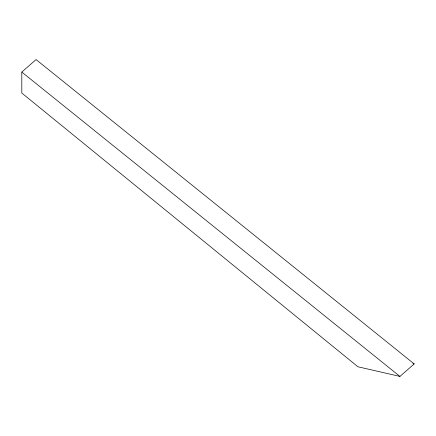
<?xml version="1.0" encoding="UTF-8"?>
<svg xmlns="http://www.w3.org/2000/svg" width="436" height="436" viewBox="0 0 436 436"><rect width="100%" height="100%" fill="white"/><g stroke="black" fill="none" stroke-linecap="round" stroke-linejoin="round"><path stroke-width="0.65" d="M21.8 72.06L36.074 59.579L414.2 363.94L399.926 376.421L357.912 366.769L21.8 93.037L21.8 72.06L399.926 376.421M412.887 363.635L414.2 363.94"/></g></svg>
